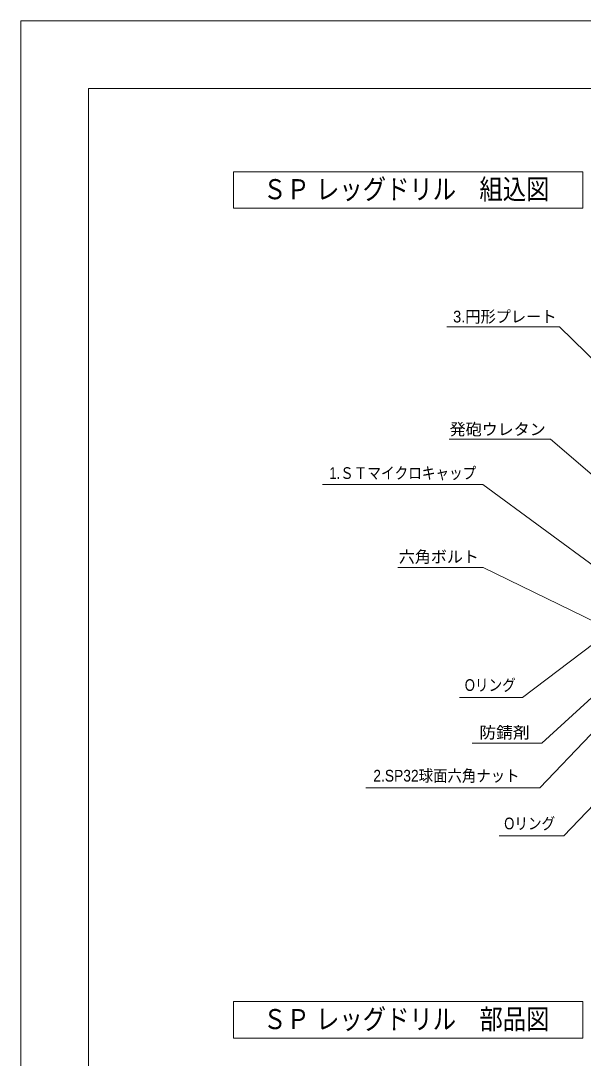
# Model space of a CAD drawing. Units: millimetres at full size, sheet at 1:2.5; details may follow other scales. Extents: x 1834 to 3514, y 1340 to 2542.
# Drawn here: x 1834 to 2166, y 1930 to 2542 of the extents above; entities that cross this region are included whole.
import ezdxf
from ezdxf.enums import TextEntityAlignment as Align

# ---------------------------------------------------------------- set-up
doc = ezdxf.new("R2010")
doc.units = ezdxf.units.MM
doc.header["$LTSCALE"] = 2.5
for name, color, linetype, lineweight in [('2細い実線', 3, 'Continuous', 20), ('6 寸法線', 4, 'Continuous', 13), ('7 枠・タイトル', 7, 'Continuous', 13)]:
    doc.layers.add(name, color=color, linetype=linetype, lineweight=lineweight)
doc.layers.add('9文字', color=7, linetype='Continuous')
doc.styles.add('ＭＳ Ｐゴシック', font='')
doc.styles.get('ＭＳ Ｐゴシック').set_extended_font_data('MS PGothic')

msp = doc.modelspace()

# ---------------------------------------------------------------- linework, layer by layer
at = {"layer": '6 寸法線'}
for points in [[(2249.048, 2266.569), (2245.467, 2270.058), (2151.594, 2361.539), (2085.298, 2361.539)], [(2247.7, 2208.231), (2243.905, 2211.487), (2146.28, 2295.235), (2086.628, 2295.235)], [(2180.084, 2214.333), (2176.051, 2217.288), (2106.377, 2268.344), (2011.857, 2268.344)], [(2170.845, 2188.073), (2166.349, 2190.262), (2106.617, 2219.341), (2056.287, 2219.341)], [(2175.935, 2177.563), (2171.955, 2174.537), (2129.845, 2142.531), (2092.609, 2142.531)], [(2190.14, 2160.382), (2186.445, 2157.013), (2141.168, 2115.725), (2100.252, 2115.725)], [(2203.762, 2155.897), (2200.312, 2152.278), (2140.16, 2089.184), (2037.324, 2089.184)], [(2229.807, 2139.997), (2226.35, 2136.385), (2154.214, 2061.002), (2116.113, 2061.002)]]:
    msp.add_lwpolyline(points, dxfattribs=at)
at = {"layer": '7 枠・タイトル'}
for p, q in [((1833.816, 2542.277), (1833.816, 1354.277)), ((1833.816, 2542.277), (3513.816, 2542.277)), ((1873.816, 2502.277), (1873.816, 1394.277)), ((1873.816, 2502.277), (3473.816, 2502.277)), ((1959.392, 2453.134), (2165.396, 2453.134)), ((1959.392, 2453.134), (1959.392, 2431.562)), ((2165.396, 2453.134), (2165.396, 2431.562)), ((1959.392, 2431.562), (2165.396, 2431.562)), ((1959.392, 1963.033), (2165.396, 1963.033)), ((1959.392, 1963.033), (1959.392, 1941.462)), ((2165.396, 1963.033), (2165.396, 1941.462)), ((1959.392, 1941.462), (2165.396, 1941.462))]:
    msp.add_line(p, q, dxfattribs=at)

# ---------------------------------------------------------------- texts
at = {"layer": '2細い実線', "color": 7, "style": 'ＭＳ Ｐゴシック', "width": 0.85}
for s, p in [('ＳＰ レッグドリル\u3000組込図', (2061.29, 2442.802)), ('ＳＰ レッグドリル\u3000部品図', (2061.29, 1952.701))]:
    msp.add_text(s, height=11.88, dxfattribs=at).set_placement(p, align=Align.MIDDLE_CENTER)
at = {"layer": '9文字', "style": 'ＭＳ Ｐゴシック'}
for s, width, p in [('3.円形プレート', 0.95, (2149.954, 2367.554)), ('1.ＳＴマイクロキャップ', 0.85, (2102.593, 2275.153)), ('防錆剤', 1.05, (2134.122, 2121.95))]:
    msp.add_text(s, height=6.928, dxfattribs=dict(at, width=width)).set_placement(p, align=Align.MIDDLE_RIGHT)
for s, p in [('発砲ウレタン', (2143.562, 2301.01)), ('六角ボルト', (2104.145, 2225.72))]:
    msp.add_text(s, height=6.928, dxfattribs=at).set_placement(p, align=Align.MIDDLE_RIGHT)
for s, width, p in [('Oリング', 0.85, (2095.803, 2144.429)), ('2.SP32球面六角ナット', 0.9, (2041.825, 2090.894)), ('Oリング', 0.85, (2119.051, 2062.684))]:
    msp.add_text(s, height=6.928, dxfattribs=dict(at, width=width)).set_placement(p, align=Align.BOTTOM_LEFT)

doc.saveas('drawing.dxf')
